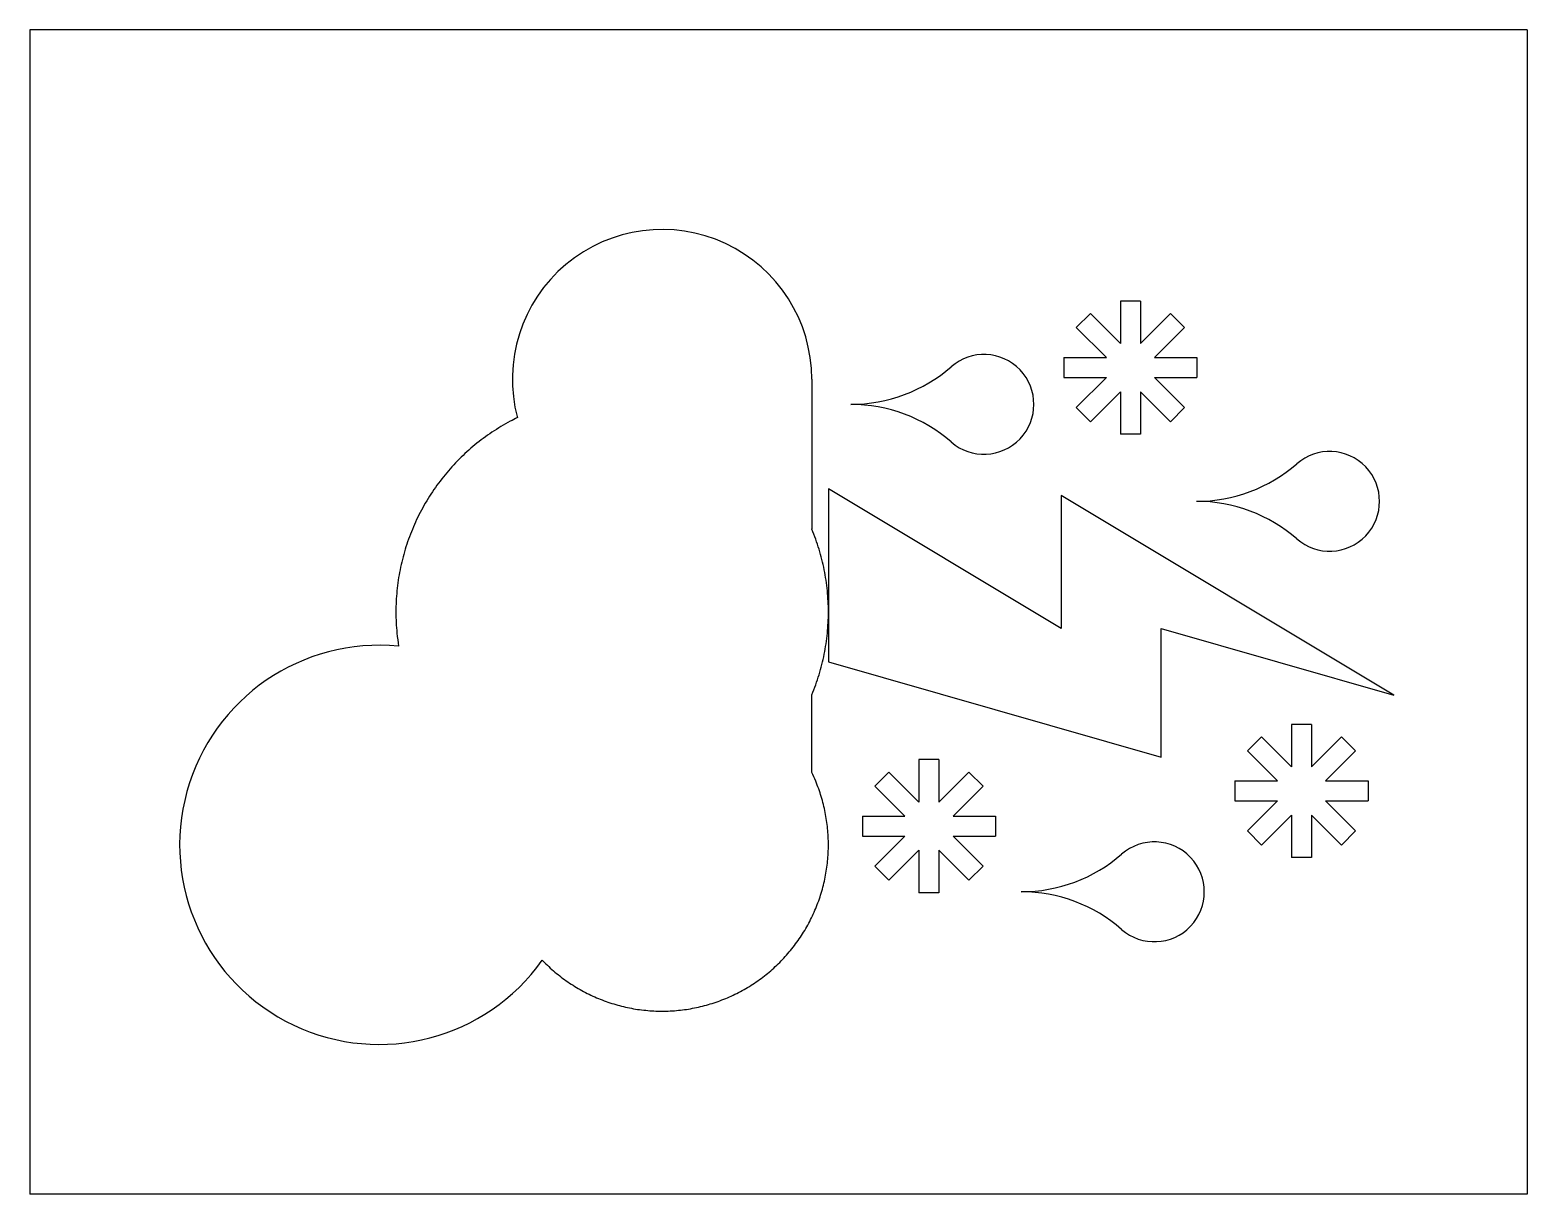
# Model space of a CAD drawing. Extents: x -22.5 to 22.5, y -17.5 to 17.5.
import ezdxf

# ---------------------------------------------------------------- set-up
doc = ezdxf.new("R2010")
doc.units = 0
doc.header["$MEASUREMENT"] = 0
doc.layers.add('VISIBLE', color=7, linetype='CONTINUOUS')

msp = doc.modelspace()

# ---------------------------------------------------------------- linework, layer by layer
at = {"layer": 'VISIBLE'}
for p, q in [((22.5, 17.5), (-22.5, 17.5)), ((-22.5, 17.5), (-22.5, -17.5)), ((22.5, 17.5), (22.5, -17.5)), ((10.278, 9.348), (10.278, 8.073)), ((10.878, 9.348), (10.278, 9.348)), ((10.878, 9.348), (10.878, 8.073)), ((9.376, 8.975), (8.952, 8.55)), ((8.952, 8.55), (9.854, 7.648)), ((9.376, 8.975), (10.278, 8.073)), ((11.78, 8.975), (10.878, 8.073)), ((12.204, 8.55), (11.302, 7.648)), ((12.204, 8.55), (11.78, 8.975)), ((8.578, 7.648), (8.578, 7.048)), ((8.578, 7.648), (9.854, 7.648)), ((11.302, 7.648), (12.578, 7.648)), ((12.578, 7.648), (12.578, 7.048)), ((1, 7), (1, 2.5)), ((8.578, 7.048), (9.854, 7.048)), ((9.854, 7.048), (8.952, 6.146)), ((11.302, 7.048), (12.578, 7.048)), ((11.302, 7.048), (12.204, 6.146)), ((10.278, 6.624), (9.376, 5.722)), ((10.278, 6.624), (10.278, 5.348)), ((10.878, 6.624), (11.78, 5.722)), ((10.878, 6.624), (10.878, 5.348)), ((9.376, 5.722), (8.952, 6.146)), ((12.204, 6.146), (11.78, 5.722)), ((10.878, 5.348), (10.278, 5.348)), ((1.5, 3.7), (1.5, 0)), ((8.5, -0.5), (1.5, 3.7)), ((8.5, 3.5), (8.5, -0.5)), ((18.5, -2.5), (8.5, 3.5)), ((1.5, 0), (1.5, -1.5)), ((11.5, -0.498), (18.5, -2.5)), ((11.5, -4.361), (11.5, -0.498)), ((1.5, -1.5), (11.5, -4.361)), ((1, -4.821), (1, -2.5)), ((15.421, -3.381), (15.421, -4.657)), ((16.021, -3.381), (15.421, -3.381)), ((16.021, -3.381), (16.021, -4.657)), ((14.519, -3.755), (14.095, -4.179)), ((14.519, -3.755), (15.421, -4.657)), ((16.923, -3.755), (16.021, -4.657)), ((17.347, -4.179), (16.923, -3.755)), ((4.223, -4.439), (4.223, -5.715)), ((4.823, -4.439), (4.223, -4.439)), ((4.823, -4.439), (4.823, -5.715)), ((14.095, -4.179), (14.997, -5.081)), ((17.347, -4.179), (16.445, -5.081)), ((3.321, -4.813), (2.897, -5.237)), ((3.321, -4.813), (4.223, -5.715)), ((5.725, -4.813), (4.823, -5.715)), ((6.15, -5.237), (5.725, -4.813)), ((2.897, -5.237), (3.799, -6.139)), ((6.15, -5.237), (5.248, -6.139)), ((13.721, -5.081), (13.721, -5.681)), ((13.721, -5.081), (14.997, -5.081)), ((16.445, -5.081), (17.721, -5.081)), ((17.721, -5.081), (17.721, -5.681)), ((13.721, -5.681), (14.997, -5.681)), ((14.997, -5.681), (14.095, -6.583)), ((16.445, -5.681), (17.721, -5.681)), ((16.445, -5.681), (17.347, -6.583)), ((2.523, -6.139), (2.523, -6.739)), ((2.523, -6.139), (3.799, -6.139)), ((5.248, -6.139), (6.523, -6.139)), ((6.523, -6.139), (6.523, -6.739)), ((15.421, -6.106), (14.519, -7.008)), ((15.421, -6.106), (15.421, -7.381)), ((16.021, -6.106), (16.923, -7.008)), ((16.021, -6.106), (16.021, -7.381)), ((2.523, -6.739), (3.799, -6.739)), ((3.799, -6.739), (2.897, -7.641)), ((5.248, -6.739), (6.523, -6.739)), ((5.248, -6.739), (6.15, -7.641)), ((14.519, -7.008), (14.095, -6.583)), ((17.347, -6.583), (16.923, -7.008)), ((4.223, -7.163), (3.321, -8.065)), ((4.223, -7.163), (4.223, -8.439)), ((4.823, -7.163), (5.725, -8.065)), ((4.823, -7.163), (4.823, -8.439)), ((3.321, -8.065), (2.897, -7.641)), ((6.15, -7.641), (5.725, -8.065)), ((16.021, -7.381), (15.421, -7.381)), ((4.823, -8.439), (4.223, -8.439)), ((22.5, -17.5), (-22.5, -17.5))]:
    msp.add_line(p, q, dxfattribs=at)
for centre, radius, start, end in [((-3.5, 7), 4.5, 0, 194.9045), ((6.176, 6.242), 1.5, 228.8879, 131.1121), ((2.176, 10.826), 4.583, 270, 311.1121), ((2.176, 1.659), 4.583, 48.8879, 90), ((16.566, 3.327), 1.5, 228.8879, 131.1121), ((12.566, 7.911), 4.583, 270, 311.1121), ((12.566, -1.256), 4.583, 48.8879, 90), ((-12, -7), 6, 84.4349, 324.7039), ((11.299, -8.413), 1.5, 228.8879, 131.1121), ((7.299, -3.829), 4.583, 270, 311.1121), ((7.299, -12.996), 4.583, 48.8879, 90)]:
    msp.add_arc(centre, radius, start, end, dxfattribs=at)
for points, knots in [([(-7.849, 5.843), (-7.921, 5.807), (-8.087, 5.722), (-8.344, 5.577), (-8.704, 5.349), (-9.132, 5.031), (-9.604, 4.604), (-10.031, 4.132), (-10.349, 3.704), (-10.577, 3.344), (-10.788, 2.971), (-11.016, 2.489), (-11.23, 1.889), (-11.385, 1.271), (-11.463, 0.746), (-11.495, 0.321), (-11.5, 0.107), (-11.5, 0), (-11.5, -0.107), (-11.495, -0.321), (-11.469, -0.664), (-11.439, -0.899), (-11.418, -1.028)], [0.8222412, 0.8222412, 0.8222412, 0.8222412, 0.828125, 0.8359375, 0.84375, 0.859375, 0.875, 0.890625, 0.90625, 0.9140625, 0.921875, 0.9375, 0.953125, 0.96875, 0.984375, 0.9921875, 1, 1, 1, 1.0078125, 1.015625, 1.0252451, 1.0252451, 1.0252451, 1.0252451]), ([(1.5, 0), (1.5, 0.107), (1.495, 0.321), (1.463, 0.746), (1.385, 1.271), (1.23, 1.889), (1.085, 2.294), (1.002, 2.495), (1, 2.5)], [0.5, 0.5, 0.5, 0.5, 0.5078125, 0.515625, 0.53125, 0.546875, 0.5625, 0.56287729, 0.56287729, 0.56287729, 0.56287729]), ([(1, -2.5), (1.002, -2.495), (1.085, -2.294), (1.23, -1.889), (1.385, -1.271), (1.463, -0.746), (1.495, -0.321), (1.5, -0.107), (1.5, 0)], [0.43712271, 0.43712271, 0.43712271, 0.43712271, 0.4375, 0.453125, 0.46875, 0.484375, 0.4921875, 0.5, 0.5, 0.5, 0.5]), ([(-7.103, -10.467), (-7.081, -10.49), (-6.944, -10.629), (-6.678, -10.87), (-6.349, -11.114), (-6.072, -11.29), (-5.786, -11.452), (-5.415, -11.627), (-4.953, -11.792), (-4.478, -11.912), (-4.073, -11.972), (-3.747, -11.996), (-3.5, -12.002), (-3.253, -11.996), (-2.927, -11.972), (-2.522, -11.912), (-2.047, -11.792), (-1.585, -11.627), (-1.214, -11.452), (-0.928, -11.29), (-0.651, -11.114), (-0.322, -10.87), (0.041, -10.541), (0.37, -10.178), (0.614, -9.849), (0.79, -9.572), (0.952, -9.286), (1.127, -8.915), (1.292, -8.453), (1.412, -7.978), (1.472, -7.573), (1.496, -7.247), (1.502, -7), (1.496, -6.753), (1.472, -6.427), (1.412, -6.022), (1.292, -5.547), (1.15, -5.147), (1.043, -4.909), (1, -4.821)], [0.1219273, 0.1219273, 0.1219273, 0.1219273, 0.125, 0.140625, 0.15625, 0.1640625, 0.171875, 0.1875, 0.203125, 0.21875, 0.234375, 0.2421875, 0.25, 0.2578125, 0.265625, 0.28125, 0.296875, 0.3125, 0.328125, 0.3359375, 0.34375, 0.359375, 0.375, 0.390625, 0.40625, 0.4140625, 0.421875, 0.4375, 0.453125, 0.46875, 0.484375, 0.4921875, 0.5, 0.5078125, 0.515625, 0.53125, 0.546875, 0.5625, 0.5718252, 0.5718252, 0.5718252, 0.5718252])]:
    msp.add_open_spline(points, degree=3, knots=knots, dxfattribs=at)

doc.saveas('drawing.dxf')
